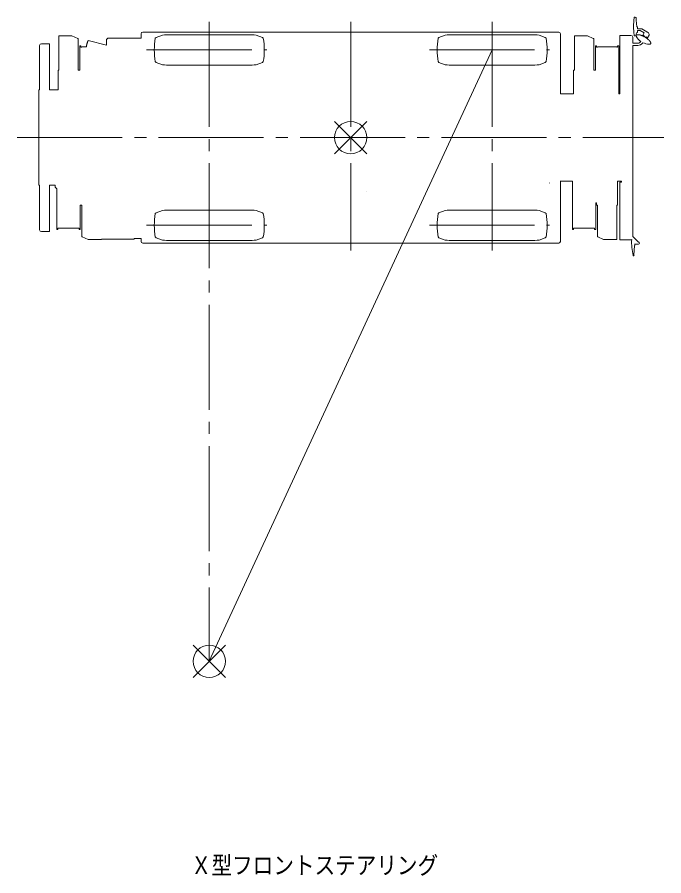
# Model space of a CAD drawing. Units: millimetres on the paper. Extents: x -420 to 420, y -297 to 297.
# Drawn here: x 72.4 to 152.4, y 51.1 to 157.3 of the extents above; entities that cross this region are included whole.
import ezdxf
from ezdxf.enums import TextEntityAlignment as Align

# ---------------------------------------------------------------- set-up
doc = ezdxf.new("R2010")
doc.units = ezdxf.units.MM
doc.linetypes.add('USER2', pattern=[17.5, 13, -1.5, 1.5, -1.5])
doc.layers.add('0-0_0', color=7, linetype='Continuous', lineweight=18)
doc.styles.add('ＭＳ ゴシック', font='')
doc.styles.get('ＭＳ ゴシック').set_extended_font_data('MS Gothic')

msp = doc.modelspace()

# ---------------------------------------------------------------- linework, layer by layer
at = {"layer": '0-0_0'}
for p, q in [((148.778, 157.311), (148.898, 157.311)), ((148.997, 156.923), (149.097, 156.111)), ((148.998, 157.211), (148.998, 156.921)), ((87.733, 155.256), (87.733, 154.726)), ((87.932, 155.456), (104.246, 155.456)), ((101.007, 155.146), (91.345, 155.146)), ((123.059, 155.459), (104.293, 155.459)), ((123.106, 155.456), (139.42, 155.456)), ((136.007, 155.146), (126.345, 155.146)), ((139.619, 147.806), (139.619, 155.256)), ((149.097, 155.411), (148.997, 155.26)), ((148.998, 155.26), (148.998, 155.111)), ((149.098, 156.111), (149.148, 156.111)), ((149.098, 155.411), (149.148, 155.411)), ((149.148, 156.111), (149.148, 155.851)), ((149.148, 155.851), (149.702, 155.851)), ((149.148, 155.671), (149.148, 155.411)), ((149.148, 155.671), (149.514, 155.671)), ((149.514, 155.671), (150.001, 155.389)), ((149.702, 155.851), (150.342, 155.481)), ((150.001, 155.389), (149.835, 155.101)), ((77.551, 154.956), (77.551, 150.756)), ((79.147, 155.016), (77.611, 155.016)), ((79.173, 155.01), (79.891, 154.666)), ((79.911, 154.666), (79.891, 154.666)), ((79.911, 154.666), (79.951, 154.626)), ((79.951, 154.626), (79.951, 150.756)), ((83.454, 153.833), (81.2, 154.437)), ((83.44, 153.837), (83.44, 154.414)), ((83.752, 154.726), (87.733, 154.726)), ((89.495, 154.707), (89.595, 154.807)), ((89.595, 154.806), (90.371, 155.088)), ((102.757, 154.806), (101.981, 155.088)), ((102.856, 154.707), (102.756, 154.807)), ((124.495, 154.707), (124.595, 154.807)), ((124.595, 154.806), (125.371, 155.088)), ((137.757, 154.806), (136.981, 155.088)), ((137.856, 154.707), (137.756, 154.807)), ((141.351, 154.956), (141.351, 150.756)), ((142.947, 155.016), (141.411, 155.016)), ((142.972, 155.01), (143.69, 154.666)), ((143.711, 154.666), (143.691, 154.666)), ((143.71, 154.666), (143.75, 154.626)), ((143.751, 154.626), (143.751, 150.756)), ((148.353, 155.056), (146.975, 155.056)), ((146.975, 147.806), (146.975, 155.056)), ((148.576, 154.092), (148.576, 154.833)), ((148.576, 154.092), (149.198, 154.092)), ((148.779, 155.011), (148.898, 155.011)), ((150.05, 154.977), (149.835, 155.101)), ((150.021, 154.877), (150.05, 154.977)), ((150.135, 154.812), (150.207, 154.886)), ((150.423, 154.762), (150.207, 154.886)), ((150.608, 155.082), (150.423, 154.762)), ((75.176, 148.306), (75.176, 153.807)), ((76.376, 154.03), (75.399, 154.03)), ((76.422, 148.306), (76.422, 153.984)), ((80.296, 153.763), (80.296, 153.612)), ((80.401, 153.612), (80.296, 153.612)), ((80.401, 153.612), (80.401, 153.627)), ((80.963, 153.627), (80.401, 153.627)), ((131.176, 153.256), (96.176, 77.597)), ((144.096, 153.763), (144.096, 153.612)), ((144.096, 153.612), (144.201, 153.612)), ((144.201, 153.627), (146.601, 153.627)), ((144.201, 153.627), (144.201, 153.612)), ((146.846, 153.763), (146.706, 153.763)), ((146.706, 153.763), (146.706, 153.612)), ((146.846, 153.763), (146.846, 147.806)), ((148.576, 153.82), (149.198, 153.82)), ((148.576, 130.15), (148.576, 153.82)), ((89.595, 151.707), (89.496, 151.807)), ((90.371, 151.426), (89.596, 151.707)), ((91.371, 151.366), (100.981, 151.366)), ((101.981, 151.426), (102.756, 151.707)), ((102.756, 151.707), (102.856, 151.807)), ((124.595, 151.707), (124.495, 151.807)), ((125.371, 151.426), (124.596, 151.707)), ((126.371, 151.366), (135.981, 151.366)), ((136.981, 151.426), (137.756, 151.707)), ((137.756, 151.707), (137.856, 151.807)), ((77.551, 150.756), (77.461, 150.756)), ((77.461, 150.756), (77.461, 148.306)), ((77.461, 150.756), (77.461, 148.306)), ((79.951, 150.756), (80.156, 150.756)), ((141.261, 150.756), (141.261, 150.741)), ((141.351, 150.756), (141.261, 150.756)), ((141.261, 150.756), (141.261, 147.806)), ((143.956, 150.756), (143.751, 150.756)), ((75.076, 136.506), (75.076, 148.306)), ((75.076, 148.306), (75.176, 148.306)), ((76.422, 148.306), (77.461, 148.306)), ((141.261, 147.806), (139.619, 147.806)), ((146.975, 147.806), (146.846, 147.806)), ((75.176, 136.506), (75.076, 136.506)), ((75.176, 136.506), (75.176, 131.005)), ((77.116, 136.506), (76.422, 136.506)), ((76.422, 136.506), (76.422, 130.828)), ((77.116, 136.506), (77.116, 136.276)), ((77.116, 136.276), (77.286, 136.106)), ((77.306, 131.049), (77.306, 136.106)), ((138.266, 136.802), (138.266, 136.779)), ((139.619, 129.556), (139.619, 137.006)), ((147.176, 137.006), (146.691, 137.006)), ((146.691, 134.056), (146.691, 137.006)), ((146.691, 134.056), (146.691, 136.941)), ((146.976, 129.756), (146.976, 136.836)), ((147.026, 136.886), (147.126, 136.886)), ((147.176, 136.936), (147.176, 137.006)), ((80.196, 134.056), (80.401, 134.056)), ((80.401, 130.186), (80.401, 134.056)), ((143.996, 134.346), (144.111, 134.346)), ((144.111, 134.056), (144.111, 134.346)), ((144.111, 134.056), (144.201, 134.056)), ((144.201, 130.186), (144.201, 134.056)), ((146.601, 134.056), (146.691, 134.056)), ((146.601, 129.856), (146.601, 134.056)), ((89.495, 133.006), (89.595, 133.106)), ((89.595, 133.106), (90.371, 133.387)), ((101.007, 133.446), (91.345, 133.446)), ((102.757, 133.106), (101.981, 133.387)), ((102.856, 133.006), (102.756, 133.106)), ((124.495, 133.006), (124.595, 133.106)), ((124.595, 133.106), (125.371, 133.387)), ((136.007, 133.446), (126.345, 133.446)), ((137.757, 133.106), (136.981, 133.387)), ((137.856, 133.006), (137.756, 133.106)), ((76.376, 130.782), (75.399, 130.782)), ((77.306, 131.049), (77.446, 131.049)), ((77.446, 131.049), (77.446, 131.185)), ((80.056, 131.185), (77.446, 131.185)), ((80.056, 131.049), (80.056, 131.185)), ((141.106, 131.049), (141.246, 131.049)), ((141.246, 131.049), (141.246, 131.2)), ((141.351, 131.2), (141.246, 131.2)), ((141.351, 131.185), (141.351, 131.2)), ((143.751, 131.185), (141.351, 131.185)), ((143.856, 131.2), (143.751, 131.2)), ((143.751, 131.185), (143.751, 131.2)), ((143.856, 131.049), (143.856, 131.2)), ((80.441, 130.146), (80.401, 130.186)), ((80.441, 130.146), (80.461, 130.146)), ((81.179, 129.803), (80.461, 130.147)), ((81.205, 129.796), (82.852, 129.796)), ((82.852, 129.856), (86.864, 129.856)), ((82.852, 129.796), (82.852, 129.856)), ((86.864, 129.927), (86.864, 129.856)), ((86.864, 129.927), (87.733, 129.927)), ((87.733, 129.927), (87.733, 129.556)), ((89.595, 130.007), (89.496, 130.107)), ((90.371, 129.725), (89.596, 130.006)), ((91.371, 129.666), (100.981, 129.666)), ((101.981, 129.725), (102.756, 130.006)), ((102.756, 130.007), (102.856, 130.107)), ((124.595, 130.007), (124.495, 130.107)), ((125.371, 129.725), (124.596, 130.006)), ((126.371, 129.666), (135.981, 129.666)), ((136.981, 129.725), (137.756, 130.006)), ((137.756, 130.007), (137.856, 130.107)), ((144.24, 130.146), (144.2, 130.186)), ((144.241, 130.146), (144.261, 130.146)), ((144.978, 129.802), (144.26, 130.146)), ((145.005, 129.796), (146.541, 129.796)), ((148.353, 129.756), (146.976, 129.756)), ((149.266, 129.524), (148.576, 130.15)), ((104.246, 129.356), (87.932, 129.356)), ((104.293, 129.353), (123.106, 129.353)), ((119.636, 129.353), (121.036, 129.353)), ((123.106, 129.356), (123.106, 129.392)), ((139.42, 129.356), (123.106, 129.356)), ((148.783, 129.016), (148.722, 127.9)), ((148.783, 129.016), (148.798, 129.039)), ((148.798, 129.039), (148.798, 129.066)), ((148.798, 129.066), (148.813, 129.066)), ((148.843, 129.096), (148.843, 129.255)), ((149.206, 129.209), (148.889, 129.209)), ((148.709, 127.793), (148.69, 127.788))]:
    msp.add_line(p, q, dxfattribs=at)
at = {"layer": '0-0_0', "linetype": 'USER2'}
for p, q in [((96.176, 156.732), (96.176, 77.597)), ((113.676, 156.732), (113.676, 128.441)), ((131.176, 156.732), (131.176, 128.441)), ((88.426, 153.256), (103.286, 153.256)), ((123.426, 153.256), (138.286, 153.256)), ((72.402, 142.406), (152.425, 142.406)), ((88.426, 131.556), (103.286, 131.556)), ((123.426, 131.556), (138.286, 131.556))]:
    msp.add_line(p, q, dxfattribs=at)
at = {"layer": '0-0_0', "color": 1}
for p, q in [((111.676, 140.406), (115.676, 144.406)), ((111.676, 144.406), (115.676, 140.406)), ((94.176, 75.597), (98.176, 79.597)), ((94.176, 79.597), (98.176, 75.597))]:
    msp.add_line(p, q, dxfattribs=at)
at = {"layer": '0-0_0'}
for points in [[(80.296, 153.763), (80.156, 153.763), (80.156, 150.756)], [(144.096, 153.763), (143.956, 153.763), (143.956, 150.756)], [(146.601, 153.627), (146.601, 153.612), (146.706, 153.612)], [(141.106, 131.049), (141.106, 137.006), (139.596, 137.006)], [(80.056, 131.049), (80.196, 131.049), (80.196, 134.056)], [(143.856, 131.049), (143.996, 131.049), (143.996, 134.346)]]:
    msp.add_lwpolyline(points, dxfattribs=at)
at = {"layer": '0-0_0', "color": 1}
for centre in [(113.676, 142.406), (96.176, 77.597)]:
    msp.add_circle(centre, 2, dxfattribs=at)
at = {"layer": '0-0_0'}
for centre, radius, start, end in [((154.677, 156.161), 6.03, 169.19466, 169.68753), ((148.779, 157.286), 0.025, 92.93926, 171.00919), ((148.898, 157.211), 0.1, 0, 90), ((154.677, 156.161), 6, 169.92151, 190.07849), ((148.77, 157.236), 0.025, 169.66388, 270), ((87.933, 155.256), 0.2, 90, 180), ((91.371, 146.646), 8.5, 90.17506, 96.75635), ((100.981, 146.646), 8.5, 83.24365, 89.82494), ((126.371, 146.646), 8.5, 90.17506, 96.75635), ((135.981, 146.646), 8.5, 83.24365, 89.82494), ((139.419, 155.256), 0.2, 0, 90), ((150.207, 155.043), 0.459, 67.22743, 72.93991), ((150.242, 155.126), 0.369, 60.19793, 67.30684), ((150.179, 155.043), 0.472, 31.74916, 58.56806), ((150.415, 155.164), 0.209, 337.08887, 37.53696), ((77.611, 154.956), 0.06, 90, 180), ((79.147, 154.956), 0.06, 64.4126, 90), ((79.151, 154.956), 0.06, 71.09505, 90), ((81.483, 153.962), 0.441, 159.36223, 168.93688), ((81.484, 154.029), 0.423, 158.36995, 167.9446), ((81.475, 154.095), 0.395, 157.26246, 166.83712), ((81.455, 154.159), 0.355, 155.94197, 165.51662), ((81.425, 154.218), 0.306, 154.23817, 163.81283), ((81.385, 154.272), 0.249, 151.80351, 161.37817), ((81.336, 154.318), 0.185, 147.77574, 157.35039), ((81.281, 154.356), 0.118, 139.28327, 148.85792), ((81.22, 154.383), 0.0571, 110.70795, 120.28261), ((83.756, 154.41), 0.316, 90, 180), ((97.871, 153.256), 8.5, 170.17788, 189.82192), ((94.481, 153.256), 8.5, 350.17808, 9.82212), ((132.871, 153.256), 8.5, 170.17788, 189.82192), ((129.481, 153.256), 8.5, 350.17808, 9.82212), ((141.411, 154.956), 0.06, 90, 180), ((142.947, 154.956), 0.06, 64.4126, 90), ((148.353, 154.833), 0.223, 0, 90), ((154.677, 156.161), 6.03, 190.31276, 190.798), ((148.77, 155.086), 0.025, 90, 190.33612), ((148.779, 155.036), 0.025, 190.7614, 270), ((148.898, 155.111), 0.1, 270, 0), ((149.363, 155.052), 0.366, 185.23683, 188.42397), ((149.312, 154.988), 0.317, 167.85713, 171.04427), ((149.337, 155.021), 0.338, 177.18611, 180.37325), ((149.392, 155.081), 0.4, 192.04019, 195.22732), ((149.288, 154.954), 0.303, 157.45295, 160.64009), ((149.422, 155.11), 0.436, 197.74655, 200.93368), ((149.267, 154.919), 0.3, 146.4745, 149.66164), ((150.616, 155.775), 1.8, 207.13503, 235.54476), ((149.248, 154.882), 0.307, 135.62288, 138.81002), ((149.231, 154.845), 0.323, 125.55243, 128.73957), ((149.216, 154.807), 0.347, 116.66112, 119.84826), ((149.203, 154.768), 0.378, 109.05797, 112.24511), ((149.192, 154.728), 0.412, 102.65788, 105.84502), ((149.184, 154.688), 0.45, 97.29139, 100.47852), ((149.177, 154.647), 0.49, 92.77533, 95.96247), ((149.173, 154.606), 0.53, 88.94516, 92.13229), ((149.172, 154.565), 0.572, 85.66435, 88.85149), ((149.198, 154.592), 0.5, 270, 322.96084), ((149.198, 154.592), 0.772, 270, 325.41099), ((149.273, 154.701), 0.438, 93.53854, 97.66825), ((149.268, 154.652), 0.486, 88.466, 92.5957), ((149.267, 154.604), 0.534, 84.31217, 88.44188), ((149.269, 154.555), 0.583, 80.84921, 84.97891), ((149.274, 154.507), 0.63, 77.90992, 82.03962), ((149.283, 154.459), 0.675, 75.37194, 79.50164), ((149.296, 154.412), 0.718, 73.14497, 77.27467), ((149.311, 154.366), 0.757, 71.16143, 75.29113), ((149.33, 154.321), 0.794, 69.36994, 73.49965), ((149.352, 154.278), 0.828, 67.73076, 71.86046), ((149.378, 154.236), 0.858, 66.21253, 70.34223), ((149.406, 154.197), 0.884, 64.79003, 68.91974), ((149.437, 154.159), 0.905, 63.44256, 67.57227), ((150.616, 155.775), 1.8, 244.25257, 269.81932), ((149.47, 154.124), 0.923, 62.15269, 66.28239), ((149.506, 154.091), 0.936, 60.90536, 65.03506), ((149.544, 154.061), 0.945, 59.68721, 63.81692), ((149.667, 153.991), 0.945, 56.18262, 60.3154), ((149.712, 153.972), 0.936, 54.96372, 59.0965), ((149.759, 153.958), 0.923, 53.71567, 57.84845), ((149.806, 153.946), 0.905, 52.42508, 56.55786), ((149.854, 153.938), 0.884, 51.07689, 55.20967), ((149.902, 153.933), 0.858, 49.65364, 53.78642), ((149.951, 153.932), 0.828, 48.13458, 52.26736), ((149.999, 153.935), 0.794, 46.49446, 50.62724), ((150.048, 153.941), 0.758, 44.70186, 48.83464), ((150.095, 153.95), 0.718, 42.71697, 46.84975), ((150.142, 153.963), 0.675, 40.4883, 44.62108), ((150.188, 153.979), 0.63, 37.94812, 42.0809), ((150.233, 153.999), 0.583, 35.00589, 39.13867), ((150.276, 154.021), 0.534, 31.5389, 35.67168), ((150.317, 154.047), 0.486, 27.37949, 31.51227), ((150.357, 154.075), 0.438, 22.29906, 26.43184), ((150.293, 153.922), 0.567, 30.4897, 34.32366), ((150.335, 153.949), 0.518, 26.41447, 30.24843), ((150.374, 153.978), 0.469, 21.48589, 25.31985), ((150.412, 154.011), 0.423, 15.44589, 19.27986), ((150.447, 154.045), 0.38, 7.98624, 11.82021), ((150.48, 154.082), 0.344, 358.8067, 2.64067), ((75.399, 153.807), 0.223, 90, 180), ((76.376, 153.984), 0.046, 0, 90), ((81.199, 153.623), 0.236, 169.24853, 178.82318), ((81.261, 153.647), 0.295, 166.595, 176.16966), ((81.319, 153.681), 0.346, 164.78297, 174.35763), ((81.369, 153.725), 0.388, 163.40354, 172.97819), ((81.412, 153.776), 0.419, 162.26314, 171.83779), ((81.446, 153.834), 0.438, 161.25394, 170.8286), ((81.47, 153.896), 0.445, 160.30547, 169.88012), ((150.651, 154.537), 0.563, 265.95186, 269.78583), ((150.648, 154.488), 0.514, 270.08372, 273.91769), ((150.642, 154.438), 0.466, 275.08629, 278.92025), ((150.632, 154.39), 0.419, 281.22205, 285.05601), ((150.62, 154.342), 0.377, 288.80161, 292.63558), ((150.604, 154.295), 0.342, 298.11972, 301.95368), ((150.585, 154.249), 0.315, 309.28585, 313.11982), ((150.563, 154.205), 0.302, 321.95627, 325.79024), ((150.538, 154.162), 0.302, 335.1922, 339.02616), ((150.51, 154.121), 0.317, 347.7751, 351.60907), ((91.371, 159.866), 8.5, 263.24388, 270), ((100.981, 159.866), 8.5, 270, 276.75612), ((126.371, 159.866), 8.5, 263.24388, 270), ((135.981, 159.866), 8.5, 270, 276.75612), ((147.026, 136.836), 0.05, 90, 179.96502), ((147.126, 136.936), 0.05, 270, 0.03498), ((115.645, 135.721), 0.005, 270, 289.98311), ((97.871, 131.556), 8.5, 170.17788, 189.82192), ((91.371, 124.946), 8.5, 90.17506, 96.75635), ((100.981, 124.946), 8.5, 83.24365, 89.82494), ((94.481, 131.556), 8.5, 350.17808, 9.82212), ((132.871, 131.556), 8.5, 170.17788, 189.82192), ((126.371, 124.946), 8.5, 90.17506, 96.75635), ((135.981, 124.946), 8.5, 83.24365, 89.82494), ((129.481, 131.556), 8.5, 350.17808, 9.82212), ((75.399, 131.005), 0.223, 180, 270), ((76.376, 130.828), 0.046, 270, 0), ((81.205, 129.856), 0.06, 244.4126, 270), ((91.371, 138.166), 8.5, 263.24388, 270), ((100.981, 138.166), 8.5, 270, 276.75612), ((126.371, 138.166), 8.5, 263.24388, 270), ((135.981, 138.166), 8.5, 270, 276.75612), ((145.005, 129.856), 0.06, 244.4126, 270), ((146.541, 129.856), 0.06, 270, 0), ((148.353, 129.979), 0.223, 270, 296.4879), ((154.458, 129.366), 6.02, 176.06533, 194.92318), ((87.933, 129.556), 0.2, 180, 270), ((139.419, 129.556), 0.2, 270, 0), ((148.813, 129.096), 0.03, 270, 0), ((148.889, 129.255), 0.046, 180, 270), ((149.237, 129.366), 0.16, 258.89366, 79.56026), ((148.68, 127.826), 0.04, 194.93705, 285.3088), ((148.699, 127.832), 0.04, 285.3088, 14.93705), ((154.458, 129.366), 5.92, 194.33862, 194.9219)]:
    msp.add_arc(centre, radius, start, end, dxfattribs=at)

# ---------------------------------------------------------------- texts
at = {"layer": '0-0_0', "style": 'ＭＳ ゴシック', "width": 0.85}
msp.add_text('Ｘ型フロントステアリング', height=2.199, dxfattribs=at).set_placement((93.904, 50.598), align=Align.BOTTOM_LEFT)

doc.saveas('drawing.dxf')
